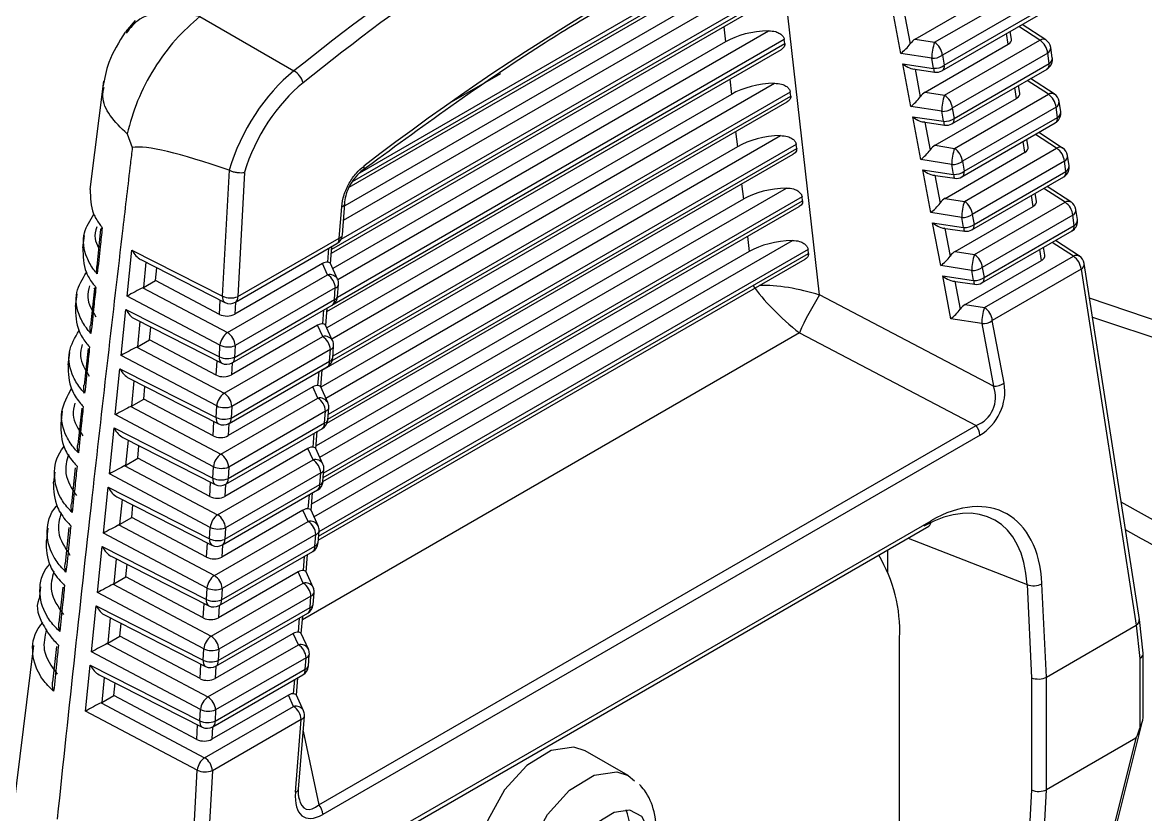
# Model space of a CAD drawing. Extents: x 17.3 to 113.1, y 4.8 to 84.5.
# Drawn here: x 26.431 to 27.448, y 69.522 to 70.24 of the extents above; entities that cross this region are included whole.
import ezdxf

# ---------------------------------------------------------------- set-up
doc = ezdxf.new("R2010")
doc.units = 0
doc.header["$MEASUREMENT"] = 0
doc.layers.add('OBJECT', color=7, linetype='CONTINUOUS')

msp = doc.modelspace()

# ---------------------------------------------------------------- linework, layer by layer
at = {"layer": 'OBJECT'}
for p, q in [((27.1532, 69.9927), (27.1144, 70.3348)), ((26.7269, 70.0905), (27.1078, 70.3104)), ((26.7299, 70.0956), (27.1108, 70.3155)), ((27.1104, 70.3192), (26.7363, 70.1032)), ((26.7219, 70.0605), (27.1016, 70.2797)), ((27.1158, 70.2716), (26.7195, 70.0429)), ((27.0625, 70.2696), (26.723, 70.0735)), ((27.2574, 70.2218), (27.3452, 70.2725)), ((26.7109, 70.0306), (27.1132, 70.2629)), ((26.7112, 70.0342), (27.1162, 70.268)), ((27.2399, 70.2246), (27.3164, 70.2688)), ((27.3522, 70.2608), (27.2644, 70.2101)), ((27.2267, 70.2117), (27.2195, 70.2503)), ((27.2661, 70.2009), (27.3536, 70.2514)), ((26.5331, 70.2416), (26.5243, 70.2312)), ((26.5917, 70.2451), (26.6769, 70.1959)), ((27.2305, 70.2453), (27.2352, 70.2203)), ((27.264, 70.1959), (27.3516, 70.2464)), ((26.7166, 70.0068), (27.1069, 70.2321)), ((27.0664, 70.2358), (27.0679, 70.222)), ((27.324, 70.2199), (27.3225, 70.2296)), ((27.3269, 70.2245), (27.3258, 70.2315)), ((27.3528, 70.2236), (27.3336, 70.236)), ((27.3582, 70.2238), (27.3367, 70.2378)), ((27.0679, 70.222), (26.7121, 70.0166)), ((26.7133, 69.9848), (27.1216, 70.2205)), ((27.1212, 70.2241), (26.7164, 69.9904)), ((27.1216, 70.2205), (27.1212, 70.2241)), ((27.2399, 70.2246), (27.2574, 70.2218)), ((27.2489, 70.1765), (27.324, 70.2199)), ((27.2664, 70.1737), (27.3528, 70.2236)), ((26.7067, 69.9776), (27.1185, 70.2153)), ((27.2548, 70.2073), (27.2267, 70.2117)), ((27.2644, 70.2101), (27.2661, 70.2009)), ((27.3598, 70.2118), (27.2734, 70.162)), ((27.3612, 70.2025), (27.3598, 70.2118)), ((27.364, 70.2077), (27.3626, 70.217)), ((27.2285, 70.2022), (27.2565, 70.1981)), ((27.2358, 70.1636), (27.2285, 70.2022)), ((27.2565, 70.1981), (27.2548, 70.2073)), ((27.2751, 70.1528), (27.3612, 70.2025)), ((26.8176, 70.1664), (26.8645, 70.1934)), ((27.0717, 70.1883), (27.0733, 70.1745)), ((27.2376, 70.1976), (27.2576, 70.1946)), ((27.2396, 70.1973), (27.2443, 70.1722)), ((27.2731, 70.1478), (27.3592, 70.1975)), ((27.3657, 70.1749), (27.3442, 70.1889)), ((26.5045, 70.1864), (26.4921, 70.0884)), ((26.7112, 69.953), (27.1123, 70.1846)), ((27.3316, 70.1709), (27.3301, 70.1807)), ((27.3345, 70.1756), (27.3334, 70.1826)), ((27.3604, 70.1746), (27.3412, 70.1871)), ((26.7025, 69.9245), (27.1239, 70.1678)), ((27.0733, 70.1745), (26.7067, 69.9629)), ((26.7116, 69.9332), (27.127, 70.173)), ((27.1266, 70.1766), (26.7122, 69.9374)), ((27.127, 70.173), (27.1266, 70.1766)), ((27.2489, 70.1765), (27.2664, 70.1737)), ((27.258, 70.1284), (27.3316, 70.1709)), ((27.2755, 70.1256), (27.3604, 70.1746)), ((27.3716, 70.1588), (27.3702, 70.168)), ((27.2638, 70.1592), (27.2358, 70.1636)), ((27.2655, 70.1501), (27.2638, 70.1592)), ((27.2734, 70.162), (27.2751, 70.1528)), ((27.3674, 70.1629), (27.2825, 70.1139)), ((27.3688, 70.1536), (27.3674, 70.1629)), ((27.2376, 70.1542), (27.2655, 70.1501)), ((27.2448, 70.1155), (27.2376, 70.1542)), ((27.2467, 70.1495), (27.2666, 70.1466)), ((27.2486, 70.1492), (27.2533, 70.1241)), ((27.2821, 70.0998), (27.3667, 70.1486)), ((27.2842, 70.1048), (27.3688, 70.1536)), ((26.5257, 70.1387), (26.5305, 70.1265)), ((26.7058, 69.8993), (27.1177, 70.1371)), ((27.0771, 70.1408), (27.0787, 70.127)), ((27.3679, 70.1257), (27.3487, 70.1382)), ((27.3733, 70.1259), (27.3518, 70.14)), ((27.0787, 70.127), (26.7013, 69.9092)), ((27.132, 70.1291), (26.708, 69.8843)), ((27.1324, 70.1255), (27.132, 70.1291)), ((27.258, 70.1284), (27.2755, 70.1256)), ((27.3392, 70.122), (27.3377, 70.1318)), ((27.3421, 70.1266), (27.341, 70.1337)), ((26.7068, 69.8764), (27.1293, 70.1203)), ((26.7077, 69.8803), (27.1324, 70.1255)), ((27.267, 70.0803), (27.3392, 70.122)), ((27.2845, 70.0775), (27.3679, 70.1257)), ((27.3792, 70.1099), (27.3778, 70.1191)), ((27.2729, 70.1111), (27.2448, 70.1155)), ((27.2746, 70.102), (27.2729, 70.1111)), ((27.2825, 70.1139), (27.2842, 70.1048)), ((27.3749, 70.1139), (27.2915, 70.0658)), ((27.3764, 70.1047), (27.3749, 70.1139)), ((26.6123, 69.9916), (26.6184, 70.1057)), ((26.6184, 70.1057), (26.6182, 70.1058)), ((26.6321, 70.1038), (26.626, 69.9912)), ((27.2466, 70.1061), (27.2746, 70.102)), ((27.2539, 70.0674), (27.2466, 70.1061)), ((27.2557, 70.1014), (27.2757, 70.0985)), ((27.2577, 70.1012), (27.2624, 70.076)), ((27.2912, 70.0517), (27.3743, 70.0997)), ((27.2932, 70.0567), (27.3764, 70.1047)), ((26.7004, 69.8456), (27.1231, 70.0896)), ((27.0825, 70.0933), (27.0841, 70.0795)), ((27.3755, 70.0767), (27.3563, 70.0893)), ((27.3809, 70.077), (27.3593, 70.091)), ((27.0841, 70.0795), (26.6971, 69.8561)), ((26.7035, 69.8272), (27.1378, 70.0779)), ((27.1374, 70.0816), (26.7038, 69.8313)), ((27.1378, 70.0779), (27.1374, 70.0816)), ((27.267, 70.0803), (27.2845, 70.0775)), ((27.2936, 70.0294), (27.3755, 70.0767)), ((27.3468, 70.073), (27.3452, 70.0829)), ((27.3497, 70.0777), (27.3486, 70.0848)), ((26.7032, 69.8237), (27.1347, 70.0728)), ((26.718, 70.0443), (26.7202, 70.0727)), ((26.7209, 70.0471), (26.7231, 70.0756)), ((27.2819, 70.063), (27.2539, 70.0674)), ((27.2761, 70.0322), (27.3468, 70.073)), ((27.2915, 70.0658), (27.2932, 70.0567)), ((27.3868, 70.061), (27.3853, 70.0701)), ((27.2556, 70.0581), (27.2836, 70.0539)), ((27.2629, 70.0193), (27.2556, 70.0581)), ((27.2836, 70.0539), (27.2819, 70.063)), ((27.3825, 70.065), (27.3006, 70.0177)), ((27.3023, 70.0087), (27.3839, 70.0558)), ((27.3839, 70.0558), (27.3825, 70.065)), ((26.4868, 70.0467), (26.4854, 70.0354)), ((26.5018, 70.0524), (26.4982, 70.0186)), ((27.0879, 70.0458), (27.0895, 70.032)), ((27.2648, 70.0534), (27.2847, 70.0505)), ((27.2667, 70.0531), (27.2714, 70.0279)), ((27.3002, 70.0036), (27.3819, 70.0508)), ((26.624, 69.9862), (26.7159, 70.0393)), ((26.626, 69.9912), (26.718, 70.0443)), ((26.695, 69.7918), (27.1285, 70.0421)), ((26.7101, 70.021), (26.7114, 70.0366)), ((27.3572, 70.0287), (27.3561, 70.0359)), ((27.3831, 70.0278), (27.3638, 70.0404)), ((27.3885, 70.028), (27.3669, 70.0421)), ((26.5259, 69.9917), (26.5301, 70.0334)), ((26.5301, 70.0334), (26.6123, 69.9916)), ((27.0895, 70.032), (26.6929, 69.803)), ((26.699, 69.7706), (27.1401, 70.0253)), ((26.6993, 69.7742), (27.1431, 70.0304)), ((27.1427, 70.034), (26.6996, 69.7782)), ((26.7076, 70.0224), (26.7086, 70.035)), ((27.1431, 70.0304), (27.1427, 70.034)), ((27.2761, 70.0322), (27.2936, 70.0294)), ((27.3026, 69.9813), (27.3831, 70.0278)), ((27.3543, 70.0241), (27.3528, 70.034)), ((26.5381, 70.0248), (26.6144, 69.9859)), ((26.5428, 70.0224), (26.5405, 69.9995)), ((26.5515, 70.0059), (26.5527, 70.0173)), ((26.7028, 70.0212), (26.6233, 69.9753)), ((26.7074, 70.011), (26.7028, 70.0212)), ((26.7165, 70.007), (26.71, 70.0212)), ((27.291, 70.0149), (27.2629, 70.0193)), ((27.2851, 69.9841), (27.3543, 70.0241)), ((27.2927, 70.0059), (27.291, 70.0149)), ((27.3006, 70.0177), (27.3023, 70.0087)), ((27.3901, 70.016), (27.3096, 69.9696)), ((27.3901, 70.016), (27.44, 69.6934)), ((27.4429, 69.6987), (27.3929, 70.0212)), ((26.5405, 69.9995), (26.5515, 70.0059)), ((26.6095, 69.9751), (26.5515, 70.0059)), ((26.6166, 69.9586), (26.7074, 70.011)), ((27.2647, 70.01), (27.2927, 70.0059)), ((27.272, 69.9712), (27.2647, 70.01)), ((27.2738, 70.0053), (27.2937, 70.0024)), ((27.2757, 70.0051), (27.2805, 69.9798)), ((26.4962, 69.9983), (26.4925, 69.9649)), ((26.54, 69.9992), (26.6166, 69.9586)), ((26.7144, 69.9992), (26.6236, 69.9468)), ((26.7136, 69.9885), (26.7144, 69.9992)), ((26.7165, 69.9913), (26.7173, 70.0021)), ((26.4802, 69.9936), (26.4787, 69.9824)), ((26.6099, 69.9472), (26.5259, 69.9917)), ((26.6095, 69.9751), (26.6102, 69.9881)), ((26.6231, 69.9362), (26.7136, 69.9885)), ((26.6239, 69.9861), (26.6233, 69.9753)), ((27.3107, 69.91), (27.1532, 69.9927)), ((27.4673, 69.9664), (27.3978, 69.9898)), ((26.5205, 69.938), (26.5247, 69.9797)), ((26.5247, 69.9797), (26.6094, 69.9366)), ((26.621, 69.9312), (26.7115, 69.9834)), ((26.7031, 69.9665), (26.7041, 69.9792)), ((26.7057, 69.9651), (26.707, 69.9808)), ((27.2851, 69.9841), (27.3026, 69.9813)), ((26.5327, 69.971), (26.6115, 69.931)), ((26.5374, 69.9686), (26.5351, 69.9458)), ((26.6984, 69.9653), (26.6203, 69.9203)), ((26.703, 69.9551), (26.6984, 69.9653)), ((26.712, 69.9511), (26.7056, 69.9653)), ((27.3, 69.9668), (27.272, 69.9712)), ((27.3, 69.9668), (27.3107, 69.91)), ((27.3203, 69.9128), (27.3096, 69.9696)), ((27.4004, 69.9726), (27.493, 69.9417)), ((26.5461, 69.9522), (26.5473, 69.9636)), ((26.6137, 69.9036), (26.703, 69.9551)), ((27.1349, 69.9584), (26.6846, 69.6984)), ((27.1349, 69.9584), (27.2949, 69.8744)), ((26.4904, 69.9442), (26.4868, 69.911)), ((26.5346, 69.9455), (26.6137, 69.9036)), ((26.5351, 69.9458), (26.5461, 69.9522)), ((26.6066, 69.9201), (26.5461, 69.9522)), ((26.6094, 69.9366), (26.6099, 69.9472)), ((26.6236, 69.9468), (26.6231, 69.9362)), ((26.7121, 69.9355), (26.7129, 69.9462)), ((26.4735, 69.9405), (26.4722, 69.9294)), ((26.607, 69.8922), (26.5205, 69.938)), ((26.71, 69.9433), (26.6207, 69.8918)), ((26.7092, 69.9326), (26.71, 69.9433)), ((26.5151, 69.8843), (26.5193, 69.9259)), ((26.5193, 69.9259), (26.6064, 69.8816)), ((26.6066, 69.9201), (26.6073, 69.9331)), ((26.6181, 69.8762), (26.7071, 69.9276)), ((26.6201, 69.8812), (26.7092, 69.9326)), ((26.6209, 69.9311), (26.6203, 69.9203)), ((26.6987, 69.9106), (26.6997, 69.9234)), ((26.7013, 69.9093), (26.7025, 69.925)), ((26.5273, 69.9173), (26.6085, 69.876)), ((26.532, 69.9149), (26.5297, 69.8921)), ((26.5408, 69.8984), (26.5419, 69.9099)), ((26.694, 69.9095), (26.6174, 69.8653)), ((26.6986, 69.8992), (26.694, 69.9095)), ((26.7076, 69.8952), (26.7012, 69.9094)), ((26.5297, 69.8921), (26.5408, 69.8984)), ((26.6037, 69.8651), (26.5408, 69.8984)), ((26.6108, 69.8485), (26.6986, 69.8992)), ((26.467, 69.8874), (26.4656, 69.8763)), ((26.4846, 69.8901), (26.481, 69.8572)), ((26.6041, 69.8371), (26.5151, 69.8843)), ((26.5292, 69.8918), (26.6108, 69.8485)), ((26.6064, 69.8816), (26.607, 69.8922)), ((26.7056, 69.8875), (26.6178, 69.8368)), ((26.6207, 69.8918), (26.6201, 69.8812)), ((26.7047, 69.8768), (26.7056, 69.8875)), ((26.7076, 69.8797), (26.7085, 69.8903)), ((26.6037, 69.8651), (26.6043, 69.8781)), ((26.6172, 69.8263), (26.7047, 69.8768)), ((26.618, 69.8762), (26.6174, 69.8653)), ((26.6996, 69.5307), (27.2949, 69.8744)), ((26.5098, 69.8305), (26.5139, 69.8722)), ((26.5139, 69.8722), (26.6035, 69.8267)), ((26.5219, 69.8636), (26.6056, 69.821)), ((26.6151, 69.8213), (26.7027, 69.8718)), ((26.6943, 69.8548), (26.6953, 69.8676)), ((26.6969, 69.8534), (26.6981, 69.8692)), ((27.2985, 69.8657), (26.7031, 69.522)), ((26.5266, 69.8612), (26.5243, 69.8383)), ((26.5354, 69.8447), (26.5365, 69.8561)), ((26.6895, 69.8536), (26.6144, 69.8102)), ((26.6942, 69.8434), (26.6895, 69.8536)), ((26.7032, 69.8394), (26.6968, 69.8536)), ((26.5243, 69.8383), (26.5354, 69.8447)), ((26.6007, 69.8101), (26.5354, 69.8447)), ((26.6078, 69.7935), (26.6942, 69.8434)), ((26.4602, 69.8322), (26.4591, 69.8232)), ((26.4788, 69.8361), (26.4753, 69.8033)), ((26.5238, 69.838), (26.6078, 69.7935)), ((26.6035, 69.8267), (26.6041, 69.8371)), ((26.7012, 69.8316), (26.6148, 69.7817)), ((26.6178, 69.8368), (26.6172, 69.8263)), ((26.7003, 69.821), (26.7012, 69.8316)), ((26.7032, 69.8239), (26.7041, 69.8345)), ((26.6011, 69.7821), (26.5098, 69.8305)), ((26.6007, 69.8101), (26.6014, 69.8231)), ((26.5044, 69.7768), (26.5086, 69.8185)), ((26.5086, 69.8185), (26.6005, 69.7717)), ((26.6122, 69.7663), (26.6983, 69.816)), ((26.6142, 69.7713), (26.7003, 69.821)), ((26.615, 69.8212), (26.6144, 69.8102)), ((26.6899, 69.7989), (26.6909, 69.8117)), ((26.6925, 69.7975), (26.6937, 69.8134)), ((26.5166, 69.8098), (26.6026, 69.766)), ((26.5212, 69.8074), (26.5189, 69.7846)), ((26.53, 69.791), (26.5311, 69.8024)), ((27.9829, 69.4925), (27.4264, 69.805)), ((26.5189, 69.7846), (26.53, 69.791)), ((26.5978, 69.755), (26.53, 69.791)), ((26.6851, 69.7977), (26.6115, 69.7552)), ((26.6897, 69.7875), (26.6851, 69.7977)), ((26.6988, 69.7835), (26.6924, 69.7977)), ((26.4539, 69.7813), (26.4526, 69.7701)), ((26.4731, 69.782), (26.4696, 69.7495)), ((26.5184, 69.7843), (26.6049, 69.7385)), ((26.6005, 69.7717), (26.6011, 69.7821)), ((26.6049, 69.7385), (26.6897, 69.7875)), ((26.6148, 69.7817), (26.6142, 69.7713)), ((26.75, 69.4933), (27.252, 69.7831)), ((26.752, 69.4983), (27.2541, 69.7881)), ((26.5982, 69.7271), (26.5044, 69.7768)), ((26.6967, 69.7757), (26.6119, 69.7267)), ((26.6959, 69.7652), (26.6967, 69.7757)), ((26.6988, 69.768), (26.6997, 69.7786)), ((27.2335, 69.7724), (27.3411, 69.7303)), ((26.499, 69.7231), (26.5032, 69.7647)), ((26.5032, 69.7647), (26.5976, 69.7167)), ((26.5978, 69.755), (26.5985, 69.7682)), ((26.6113, 69.7163), (26.6959, 69.7652)), ((26.6121, 69.7662), (26.6115, 69.7552)), ((27.2151, 69.7411), (27.2151, 69.7617)), ((26.5112, 69.7561), (26.5997, 69.7111)), ((26.5159, 69.7537), (26.5136, 69.7309)), ((26.6092, 69.7113), (26.6939, 69.7602)), ((26.6855, 69.743), (26.6865, 69.7559)), ((26.6881, 69.7416), (26.6893, 69.7575)), ((26.5246, 69.7372), (26.5258, 69.7487)), ((26.6807, 69.7418), (26.6085, 69.7002)), ((26.6853, 69.7316), (26.6807, 69.7418)), ((26.6944, 69.7276), (26.688, 69.7418)), ((26.513, 69.7306), (26.6019, 69.6835)), ((26.5136, 69.7309), (26.5246, 69.7372)), ((26.5948, 69.7), (26.5246, 69.7372)), ((26.6019, 69.6835), (26.6853, 69.7316)), ((27.3411, 69.7303), (27.3452, 69.6459)), ((27.3587, 69.6465), (27.3546, 69.731)), ((26.4474, 69.7282), (26.446, 69.7171)), ((26.4674, 69.728), (26.4639, 69.6957)), ((26.5952, 69.6721), (26.499, 69.7231)), ((26.5976, 69.7167), (26.5982, 69.7271)), ((26.6923, 69.7199), (26.6089, 69.6717)), ((26.6119, 69.7267), (26.6113, 69.7163)), ((26.6915, 69.7094), (26.6923, 69.7199)), ((26.6944, 69.7122), (26.6952, 69.7227)), ((26.4936, 69.6693), (26.4978, 69.711)), ((26.4978, 69.711), (26.5947, 69.6617)), ((26.5948, 69.7), (26.5955, 69.7132)), ((26.6091, 69.7113), (26.6085, 69.7002)), ((26.5058, 69.7024), (26.5968, 69.6561)), ((26.5105, 69.7), (26.5082, 69.6771)), ((26.6063, 69.6563), (26.6894, 69.7043)), ((26.6084, 69.6614), (26.6915, 69.7094)), ((26.6811, 69.6871), (26.6821, 69.7001)), ((26.6836, 69.6858), (26.6849, 69.7017)), ((26.5192, 69.6835), (26.5204, 69.6949)), ((27.3587, 69.6465), (27.44, 69.6934)), ((27.44, 69.6934), (27.4434, 69.6634)), ((27.4463, 69.6682), (27.4429, 69.6985)), ((26.5082, 69.6771), (26.5192, 69.6835)), ((26.5919, 69.645), (26.5192, 69.6835)), ((26.6763, 69.686), (26.6056, 69.6452)), ((26.6809, 69.6758), (26.6763, 69.686)), ((26.69, 69.6717), (26.6835, 69.686)), ((27.2257, 69.4546), (27.2257, 69.682)), ((26.4409, 69.6751), (26.3977, 69.3245)), ((26.4617, 69.674), (26.4583, 69.6419)), ((26.5923, 69.6171), (26.4936, 69.6693)), ((26.5077, 69.6768), (26.599, 69.6284)), ((26.5947, 69.6617), (26.5952, 69.6721)), ((26.599, 69.6284), (26.6809, 69.6758)), ((26.6089, 69.6717), (26.6084, 69.6614)), ((26.6879, 69.664), (26.606, 69.6167)), ((26.6871, 69.6535), (26.6879, 69.664)), ((26.69, 69.6564), (26.6908, 69.6668)), ((27.4434, 69.6634), (27.4434, 69.6001)), ((27.4463, 69.6105), (27.4463, 69.6678)), ((26.4882, 69.6156), (26.4924, 69.6573)), ((26.4924, 69.6573), (26.5917, 69.6068)), ((26.5004, 69.6486), (26.5938, 69.6011)), ((26.5919, 69.645), (26.5926, 69.6582)), ((26.6033, 69.6014), (26.685, 69.6485)), ((26.6054, 69.6064), (26.6871, 69.6535)), ((26.6062, 69.6563), (26.6056, 69.6452)), ((26.5051, 69.6462), (26.5028, 69.6234)), ((26.5138, 69.6298), (26.515, 69.6412)), ((26.6766, 69.6313), (26.6777, 69.6443)), ((26.6792, 69.6299), (26.6805, 69.6459)), ((27.3452, 69.6459), (27.3452, 69.5443)), ((27.3587, 69.6465), (27.3587, 69.6465)), ((27.3587, 69.5444), (27.3587, 69.6465)), ((26.5028, 69.6234), (26.5138, 69.6298)), ((26.5889, 69.59), (26.5138, 69.6298)), ((26.6719, 69.6301), (26.6026, 69.5901)), ((26.6765, 69.6199), (26.6719, 69.6301)), ((26.6855, 69.6159), (26.6791, 69.6301)), ((26.5023, 69.6231), (26.596, 69.5734)), ((26.596, 69.5734), (26.6765, 69.6199)), ((26.5893, 69.562), (26.4882, 69.6156)), ((26.5917, 69.6068), (26.5923, 69.6171)), ((26.6835, 69.6081), (26.603, 69.5616)), ((26.606, 69.6167), (26.6054, 69.6064)), ((26.6783, 69.5422), (26.6835, 69.6081)), ((26.6812, 69.545), (26.6864, 69.611)), ((26.5889, 69.59), (26.5896, 69.6032)), ((26.6032, 69.6013), (26.6026, 69.5901)), ((27.3769, 69.3315), (27.4459, 69.6076)), ((26.6853, 69.5973), (26.6996, 69.5307)), ((27.4397, 69.5912), (27.3587, 69.5444)), ((27.4397, 69.5912), (27.3746, 69.331)), ((26.9797, 69.5571), (26.9408, 69.5796)), ((26.5699, 69.1996), (26.5893, 69.562)), ((26.603, 69.5616), (26.5836, 69.199)), ((26.9797, 69.5571), (26.9856, 69.5525)), ((27.3452, 69.5443), (27.3389, 69.4246)), ((27.3516, 69.4088), (27.3587, 69.5444)), ((27.3587, 69.5444), (27.3587, 69.5444))]:
    msp.add_line(p, q, dxfattribs=at)
at = {"layer": 'OBJECT', "flags": 128}
for points in [[(27.2565, 70.1981), (27.2566, 70.1969), (27.2568, 70.1958), (27.257, 70.1951), (27.2574, 70.1947), (27.2576, 70.1946)], [(27.2655, 70.1501), (27.2656, 70.1488), (27.2658, 70.1478), (27.2661, 70.1471), (27.2664, 70.1467), (27.2666, 70.1466)], [(26.7401, 70.1093), (26.7403, 70.1083), (26.7403, 70.1074), (26.7401, 70.1066), (26.7399, 70.1059), (26.7395, 70.1053), (26.7389, 70.1049), (26.7383, 70.1046), (26.7376, 70.1045)], [(27.2746, 70.102), (27.2747, 70.1007), (27.2749, 70.0997), (27.2751, 70.099), (27.2754, 70.0986), (27.2757, 70.0985)], [(27.2836, 70.0539), (27.2837, 70.0527), (27.2839, 70.0517), (27.2842, 70.051), (27.2845, 70.0506), (27.2847, 70.0505)], [(27.2927, 70.0059), (27.2928, 70.0046), (27.2929, 70.0036), (27.2932, 70.0029), (27.2935, 70.0025), (27.2937, 70.0024)], [(26.9408, 69.5796), (26.9306, 69.583), (26.9099, 69.58), (26.8879, 69.5664), (26.8678, 69.5443), (26.8527, 69.5169), (26.845, 69.4886), (26.8457, 69.4636), (26.8549, 69.4457), (26.8608, 69.441)], [(26.8995, 69.4187), (26.8938, 69.4232), (26.8846, 69.4411), (26.8839, 69.4661), (26.8916, 69.4945), (26.9067, 69.5218), (26.9267, 69.544), (26.9488, 69.5576), (26.9695, 69.5606), (26.9797, 69.5571)], [(26.929, 69.4313), (26.9401, 69.4258), (26.9543, 69.4278), (26.9695, 69.4372), (26.9833, 69.4524), (26.9937, 69.4712), (26.999, 69.4907), (26.9985, 69.5079), (26.9922, 69.5202), (26.9811, 69.5258), (26.9669, 69.5237), (26.9517, 69.5144), (26.9379, 69.4991), (26.9275, 69.4803), (26.9222, 69.4609), (26.9228, 69.4436), (26.929, 69.4313)]]:
    msp.add_lwpolyline(points, dxfattribs=at)
at = {"layer": 'OBJECT'}
for centre, radius, start, end in [((27.2942, 70.2077), 0.0394, 159.0389, 180.6532), ((27.2489, 70.2088), 0.0155, 4.5063, 56.9499), ((27.3557, 70.2191), 0.00535, 62.3833, 122.9558), ((27.3443, 70.2106), 0.0155, 4.507, 56.9498), ((27.3527, 70.2155), 0.01, 8.8019, 56.9399), ((27.2557, 70.2221), 0.0149, 266.4453, 305.6869), ((27.3569, 70.2167), 0.00568, 300.1454, 2.6722), ((27.2574, 70.213), 0.0149, 266.4452, 305.6862), ((27.2612, 70.2), 0.00502, 304.94, 10.3611), ((27.3542, 70.2062), 0.01, 299.9973, 0), ((27.3561, 70.2017), 0.00517, 305.9995, 9.3016), ((27.3584, 70.2074), 0.00568, 300.1459, 2.6719), ((27.3542, 70.2062), 0.01, 0, 8.8019), ((26.6673, 70.1799), 0.0186, 15.6267, 59.0145), ((27.259, 70.2045), 0.01, 261.6488, 299.9973), ((27.3032, 70.1596), 0.0394, 159.0412, 180.6509), ((27.258, 70.1607), 0.0155, 4.507, 56.9498), ((27.3633, 70.1701), 0.00535, 62.3828, 122.9575), ((27.3519, 70.1616), 0.0155, 4.5063, 56.95), ((27.3603, 70.1665), 0.01, 8.8019, 56.9399), ((27.3645, 70.1678), 0.00568, 300.1408, 2.6768), ((27.2647, 70.174), 0.0149, 266.4441, 305.6874), ((27.3617, 70.1573), 0.01, 299.9973, 0), ((27.3659, 70.1585), 0.00568, 300.1456, 2.6721), ((27.3617, 70.1573), 0.01, 0, 8.8019), ((27.2665, 70.1649), 0.0149, 266.4453, 305.686), ((27.2681, 70.1565), 0.01, 261.6488, 299.9973), ((27.2702, 70.1519), 0.00502, 304.9402, 10.3609), ((27.3637, 70.1528), 0.00517, 305.9995, 9.3016), ((27.3123, 70.1115), 0.0394, 159.0397, 180.6524), ((27.267, 70.1126), 0.0155, 4.5063, 56.95), ((27.3708, 70.1212), 0.00535, 62.3837, 122.9554), ((27.3595, 70.1127), 0.0155, 4.5062, 56.9505), ((27.3679, 70.1176), 0.01, 8.8019, 56.9399), ((27.3721, 70.1188), 0.00568, 300.1431, 2.6746), ((27.2738, 70.1259), 0.0149, 266.4453, 305.687), ((27.3693, 70.1084), 0.01, 299.9973, 0), ((27.3735, 70.1096), 0.00568, 300.1455, 2.6721), ((27.3693, 70.1084), 0.01, 0, 8.8019), ((27.2755, 70.1169), 0.0149, 266.4454, 305.6859), ((27.2771, 70.1084), 0.01, 261.6488, 299.9973), ((27.2792, 70.1039), 0.00502, 304.9401, 10.361), ((27.3713, 70.1039), 0.00517, 305.9998, 9.3013), ((26.7208, 70.0758), 0.00232, 356.2747, 32.3195), ((27.3213, 70.0634), 0.0394, 159.0406, 180.6524), ((27.2761, 70.0645), 0.0155, 4.5062, 56.9505), ((27.3784, 70.0722), 0.00535, 62.3842, 122.9565), ((27.3671, 70.0637), 0.0155, 4.5074, 56.9494), ((27.3755, 70.0686), 0.01, 8.8019, 56.9399), ((26.7193, 70.0765), 0.00391, 283.0555, 345.9527), ((27.2828, 70.0778), 0.0149, 266.4455, 305.6869), ((27.3797, 70.0699), 0.00568, 300.1455, 2.6721), ((27.2845, 70.0688), 0.0149, 266.4453, 305.686), ((27.2883, 70.0558), 0.00502, 304.9404, 10.3607), ((27.3769, 70.0595), 0.01, 299.9973, 0), ((27.3788, 70.055), 0.00517, 305.9996, 9.3015), ((27.3811, 70.0607), 0.00568, 300.1455, 2.6721), ((27.3769, 70.0595), 0.01, 0, 8.8019), ((26.7109, 70.0479), 0.01, 299.9973, 355.4803), ((26.7171, 70.0481), 0.00391, 283.0553, 345.9535), ((27.2862, 70.0604), 0.01, 261.6488, 299.9973), ((26.713, 70.0434), 0.00502, 304.9402, 10.3609), ((27.3304, 70.0153), 0.0394, 159.0405, 180.6516), ((27.2851, 70.0164), 0.0155, 4.5074, 56.9494), ((27.386, 70.0233), 0.00535, 62.3844, 122.955), ((27.3746, 70.0148), 0.0155, 4.5063, 56.9505), ((27.383, 70.0197), 0.01, 8.8019, 56.9399), ((27.2919, 70.0297), 0.0149, 266.4454, 305.686), ((27.3872, 70.0209), 0.00568, 300.1431, 2.6745), ((26.7093, 70.003), 0.00822, 29.0486, 103.1301), ((26.699, 69.998), 0.0155, 4.5064, 56.9503), ((26.7074, 70.0029), 0.01, 0, 24.3071), ((27.2936, 70.0207), 0.0149, 266.4454, 305.686), ((27.2973, 70.0078), 0.00502, 304.9401, 10.3609), ((26.7135, 70.003), 0.00391, 283.0562, 345.9525), ((26.7074, 70.0029), 0.01, 355.4803, 0), ((27.2952, 70.0123), 0.01, 261.6488, 299.9973), ((26.6174, 69.9903), 0.00527, 165.5737, 235.306), ((26.6196, 70.0085), 0.0185, 246.6295, 290.1937), ((26.619, 69.9948), 0.01, 243.0373, 299.9973), ((26.6211, 69.9903), 0.00502, 304.9402, 10.3609), ((26.7065, 69.9921), 0.01, 299.9973, 355.4803), ((26.7085, 69.9876), 0.00517, 305.9993, 9.3018), ((26.7127, 69.9923), 0.00391, 283.0549, 345.9533), ((27.3706, 69.8552), 0.2573, 147.6901, 156.3549), ((27.3394, 69.9672), 0.0394, 159.0405, 180.6527), ((27.2942, 69.9683), 0.0155, 4.5063, 56.9505), ((27.3009, 69.9816), 0.0149, 266.4454, 305.6869), ((26.6263, 69.9453), 0.0165, 125.855, 173.2356), ((26.6082, 69.9456), 0.0155, 4.5064, 56.9503), ((26.7049, 69.9471), 0.00822, 29.0491, 103.13), ((26.6945, 69.9421), 0.0155, 4.5073, 56.9494), ((26.6173, 69.9641), 0.0185, 246.6282, 290.1952), ((26.7091, 69.9472), 0.00391, 283.0553, 345.953), ((26.7029, 69.947), 0.01, 0, 24.3071), ((26.7029, 69.947), 0.01, 355.4803, 0), ((26.6147, 69.9354), 0.00546, 166.9451, 233.9344), ((26.6167, 69.9536), 0.0185, 246.6287, 290.1944), ((26.6181, 69.9353), 0.00502, 304.9397, 10.3614), ((26.7021, 69.9363), 0.01, 299.9973, 355.4803), ((26.7083, 69.9364), 0.00391, 283.0565, 345.952), ((26.616, 69.9399), 0.01, 243.0373, 299.9973), ((26.7041, 69.9318), 0.00517, 306.0006, 9.3005), ((26.6233, 69.8902), 0.0165, 125.8546, 173.235), ((26.6052, 69.8906), 0.0155, 4.5073, 56.9494), ((27.3116, 69.9249), 0.0149, 266.4446, 305.6868), ((26.7004, 69.8912), 0.00822, 29.0479, 103.1311), ((26.6901, 69.8863), 0.0155, 4.5063, 56.9499), ((26.6985, 69.8911), 0.01, 0, 24.3071), ((26.6143, 69.9091), 0.0185, 246.6286, 290.1946), ((26.7047, 69.8913), 0.00391, 283.053, 345.9554), ((26.6985, 69.8911), 0.01, 355.4803, 0), ((26.6118, 69.8804), 0.00546, 166.9454, 233.9341), ((26.6138, 69.8986), 0.0185, 246.6283, 290.1948), ((26.6131, 69.8849), 0.01, 243.0373, 299.9973), ((26.6152, 69.8803), 0.00502, 304.9413, 10.3598), ((26.6977, 69.8805), 0.01, 299.9973, 355.4803), ((26.6996, 69.876), 0.00517, 305.9994, 9.3017), ((26.7039, 69.8806), 0.00391, 283.0552, 345.953), ((27.2829, 69.8644), 0.0156, 4.6796, 39.5499), ((26.6204, 69.8352), 0.0165, 125.854, 173.2355), ((26.6023, 69.8356), 0.0155, 4.5063, 56.9499), ((26.696, 69.8354), 0.00822, 29.0489, 103.13), ((26.6857, 69.8304), 0.0155, 4.507, 56.9498), ((26.6114, 69.8541), 0.0185, 246.6286, 290.1952), ((26.7003, 69.8354), 0.00391, 283.055, 345.9533), ((26.6941, 69.8352), 0.01, 0, 24.3071), ((26.6941, 69.8352), 0.01, 355.4803, 0), ((26.6088, 69.8254), 0.00546, 166.9455, 233.934), ((26.6108, 69.8436), 0.0185, 246.6283, 290.1949), ((26.6123, 69.8254), 0.00502, 304.94, 10.3611), ((26.6933, 69.8246), 0.01, 299.9973, 355.4803), ((26.6994, 69.8248), 0.00391, 283.0557, 345.9527), ((26.6101, 69.8299), 0.01, 243.0373, 299.9973), ((26.6952, 69.8202), 0.00517, 305.9995, 9.3016), ((26.6174, 69.7802), 0.0164, 125.854, 173.2365), ((26.5994, 69.7805), 0.0155, 4.507, 56.9498), ((26.6084, 69.7991), 0.0185, 246.6291, 290.1947), ((26.6916, 69.7795), 0.00822, 29.0486, 103.1303), ((26.6813, 69.7745), 0.0155, 4.5063, 56.95), ((26.6897, 69.7794), 0.01, 0, 24.3071), ((27.2491, 69.7872), 0.00506, 305.291, 10.0126), ((26.6059, 69.7704), 0.00546, 166.9454, 233.9341), ((26.6079, 69.7886), 0.0185, 246.6284, 290.1948), ((26.6093, 69.7704), 0.00502, 304.9402, 10.3609), ((26.6959, 69.7795), 0.00391, 283.0495, 345.9588), ((26.6897, 69.7794), 0.01, 355.4803, 0), ((26.6072, 69.7749), 0.01, 243.0373, 299.9973), ((26.6889, 69.7688), 0.01, 299.9973, 355.4803), ((26.6908, 69.7643), 0.00517, 305.9995, 9.3016), ((26.695, 69.769), 0.00391, 283.0562, 345.9521), ((27.0914, 69.6879), 0.1344, 357.465, 30.9097), ((26.6145, 69.7252), 0.0165, 125.8547, 173.2347), ((26.5964, 69.7255), 0.0155, 4.5063, 56.95), ((26.6872, 69.7236), 0.00822, 29.0491, 103.1298), ((26.6769, 69.7186), 0.0155, 4.5062, 56.9505), ((27.347, 69.7454), 0.0163, 248.783, 297.8062), ((26.6055, 69.7441), 0.0185, 246.6285, 290.1953), ((26.6914, 69.7237), 0.00391, 283.0553, 345.9531), ((26.6853, 69.7235), 0.01, 0, 24.3071), ((26.6853, 69.7235), 0.01, 355.4803, 0), ((26.6029, 69.7155), 0.00546, 166.9459, 233.9341), ((26.6049, 69.7337), 0.0185, 246.6285, 290.1947), ((26.6042, 69.72), 0.01, 243.0373, 299.9973), ((26.6064, 69.7154), 0.00502, 304.9401, 10.361), ((26.6844, 69.713), 0.01, 299.9973, 355.4803), ((26.6906, 69.7132), 0.00391, 283.0554, 345.9531), ((26.6864, 69.7085), 0.00517, 305.9998, 9.3013), ((26.6115, 69.6701), 0.0164, 125.854, 173.2364), ((26.5935, 69.6705), 0.0155, 4.5062, 56.9505), ((26.6025, 69.689), 0.0185, 246.6285, 290.1953), ((26.6828, 69.6678), 0.00822, 29.0485, 103.1304), ((26.6725, 69.6628), 0.0155, 4.5074, 56.9494), ((26.6809, 69.6676), 0.01, 0, 24.3071), ((26.6, 69.6605), 0.00546, 166.9459, 233.9342), ((26.602, 69.6787), 0.0185, 246.6285, 290.1948), ((26.6034, 69.6605), 0.00502, 304.9404, 10.3607), ((26.687, 69.6678), 0.00391, 283.0554, 345.9529), ((26.6809, 69.6676), 0.01, 355.4803, 0), ((26.6013, 69.665), 0.01, 243.0373, 299.9973), ((26.68, 69.6572), 0.01, 299.9973, 355.4803), ((26.682, 69.6527), 0.00517, 305.9996, 9.3015), ((26.6862, 69.6573), 0.00391, 283.0553, 345.9529), ((26.6086, 69.6151), 0.0165, 125.8547, 173.2347), ((26.5905, 69.6155), 0.0155, 4.5074, 56.9494), ((26.6784, 69.6119), 0.00822, 29.0491, 103.1298), ((26.668, 69.6069), 0.0155, 4.5063, 56.9505), ((26.5996, 69.634), 0.0185, 246.6285, 290.1948), ((26.6826, 69.6119), 0.00391, 283.0553, 345.9532), ((26.6764, 69.6118), 0.01, 0, 24.3071), ((26.6764, 69.6118), 0.01, 355.4803, 0), ((26.597, 69.6055), 0.00546, 166.9454, 233.9346), ((26.599, 69.6237), 0.0185, 246.6285, 290.1948), ((26.5983, 69.61), 0.01, 243.0373, 299.9973), ((26.6005, 69.6055), 0.00502, 304.9401, 10.3609), ((26.6057, 69.5601), 0.0165, 125.8547, 173.2358), ((26.5876, 69.5604), 0.0155, 4.5063, 56.9505), ((26.5966, 69.579), 0.0185, 246.6285, 290.1953), ((26.6774, 69.546), 0.00391, 283.0555, 345.9529), ((26.6875, 69.5208), 0.0156, 4.6796, 39.5499), ((26.913, 69.5033), 0.0689, 280.7391, 19.2663)]:
    msp.add_arc(centre, radius, start, end, dxfattribs=at)
for centre, major_axis, ratio, start_param, end_param in [((27.0467, 68.5074), (1.0308, 2.0018), 0.606843, 0.574391, 0.937899), ((27.0538, 68.5038), (1.0257, 1.9932), 0.60697, 0.574247, 0.937755), ((27.0563, 68.4484), (0.9928, 1.9312), 0.606953, 0.600984, 0.910013), ((27.1104, 70.1972), (0.0603, -0.0001), 0.581691, 1.628662, 2.353592), ((27.2293, 70.2181), (0.00839, 0.00863), 0.259031, 4.154567, 5.208979), ((27.2405, 70.2164), (0.00622, 0.00869), 0.616507, 0.936244, 1.553976), ((27.3169, 70.224), (0.0101, 0), 0.578066, 5.500531, 6.374197), ((27.2311, 70.2086), (0.0105, -0.0101), 0.443807, 4.891715, 5.946127), ((26.6963, 70.106), (0.0554, 0.1065), 0.604579, 0.940429, 1.87705), ((26.7033, 70.1024), (0.0504, 0.0979), 0.60697, 0.937755, 1.859289), ((27.1158, 70.1496), (0.0603, -0.0001), 0.581691, 1.628662, 2.353592), ((27.2383, 70.17), (0.00839, 0.00863), 0.259031, 4.154567, 5.208979), ((27.2495, 70.1683), (0.00622, 0.00869), 0.616507, 0.936244, 1.553976), ((27.3245, 70.1751), (0.0101, 0), 0.578066, 5.500531, 6.374197), ((27.2401, 70.1606), (0.0105, -0.0101), 0.443807, 4.891715, 5.946127), ((27.1212, 70.1021), (0.0603, -0.0001), 0.581691, 1.628662, 2.353592), ((28.2261, 69.2229), (1.7027, -0.8999), 0.049905, 2.831643, 3.072756), ((27.2586, 70.1202), (0.00622, 0.00869), 0.616507, 0.936244, 1.553976), ((27.2474, 70.1219), (0.00839, 0.00863), 0.259031, 4.154567, 5.208979), ((27.332, 70.1261), (0.0101, 0), 0.578066, 5.500531, 6.374197), ((27.2491, 70.1125), (0.0105, -0.0101), 0.443807, 4.891715, 5.946127), ((27.1265, 70.0546), (0.0603, -0.0001), 0.581691, 1.628662, 2.353592), ((27.2564, 70.0738), (0.00839, 0.00863), 0.259031, 4.154567, 5.208979), ((27.2676, 70.0721), (0.00622, 0.00869), 0.616507, 0.936244, 1.553976), ((27.3396, 70.0772), (0.0101, 0), 0.578066, 5.500531, 6.374197), ((27.2582, 70.0645), (0.0105, -0.0101), 0.443807, 4.891715, 5.946127), ((27.1319, 70.0071), (0.0603, -0.0001), 0.581691, 1.628662, 2.353592), ((26.5367, 70.0367), (-0.0067, 0.0123), 0.526975, 1.548133, 2.485269), ((27.2655, 70.0257), (0.00839, 0.00863), 0.259031, 4.154567, 5.208979), ((27.2767, 70.024), (0.00622, 0.00869), 0.616507, 0.936244, 1.553976), ((27.3472, 70.0282), (0.0101, 0), 0.578066, 5.500531, 6.374197), ((26.7029, 70.0127), (0.00628, 0.00905), 0.580609, 0.271048, 0.888781), ((26.7, 70.0192), (0.0101, 0.0018), 0.278097, 6.211834, 6.960412), ((27.2672, 70.0164), (0.0105, -0.0101), 0.443807, 4.891715, 5.946127), ((26.5325, 69.995), (0.0106, 0.0057), 0.026892, 0.783381, 2.231718), ((26.5334, 70.0037), (0.01, 0), 0.582929, 5.424008, 5.494108), ((27.1354, 69.9765), (0.0478, -0.0415), 0.225659, 3.849173, 4.89637), ((27.1354, 69.9765), (0.0617, -0.0151), 0.320651, 1.357691, 2.282996), ((26.5313, 69.9829), (-0.0067, 0.0123), 0.526975, 1.548133, 2.485269), ((26.6162, 69.9795), (0.01, 0), 0.586595, 3.981097, 5.493179), ((27.2745, 69.9776), (0.00839, 0.00863), 0.259031, 4.154567, 5.208979), ((27.2857, 69.9759), (0.00622, 0.00869), 0.616507, 0.936244, 1.553976), ((26.6985, 69.9568), (0.00628, 0.00905), 0.580609, 0.271048, 0.888781), ((26.6955, 69.9634), (0.0101, 0.0018), 0.278097, 6.211834, 6.960412), ((26.5272, 69.9413), (0.0106, 0.0057), 0.026892, 0.783381, 2.231718), ((26.528, 69.9499), (0.01, 0), 0.582929, 5.424008, 5.494108), ((26.526, 69.9292), (-0.0067, 0.0123), 0.526975, 1.548133, 2.485269), ((26.6133, 69.9245), (0.01, 0), 0.586595, 3.981097, 5.493179), ((26.6941, 69.9009), (0.00628, 0.00905), 0.580609, 0.271048, 0.888781), ((26.6911, 69.9075), (0.0101, 0.0018), 0.278097, 6.211834, 6.960412), ((27.2792, 69.9033), (0.0298, -0.0169), 0.875287, 5.663583, 7.075109), ((27.2863, 69.8996), (0.0178, 0.0358), 0.831447, 4.037198, 5.448723), ((26.5218, 69.8875), (0.0106, 0.0057), 0.026892, 0.783381, 2.231718), ((26.5226, 69.8962), (0.01, 0), 0.582929, 5.424008, 5.494108), ((26.5206, 69.8755), (-0.0067, 0.0123), 0.526975, 1.548133, 2.485269), ((26.6103, 69.8694), (0.01, 0), 0.586595, 3.981097, 5.493179), ((26.6897, 69.8451), (0.00628, 0.00905), 0.580609, 0.271048, 0.888781), ((26.6867, 69.8516), (0.0101, 0.0018), 0.278097, 6.211834, 6.960412), ((26.5164, 69.8338), (0.0106, 0.0057), 0.026892, 0.783381, 2.231718), ((26.5173, 69.8425), (0.01, 0), 0.582929, 5.424008, 5.494108), ((26.5152, 69.8217), (-0.0067, 0.0123), 0.526975, 1.548133, 2.485269), ((27.2588, 69.6749), (0.0625, 0.1202), 0.605304, 5.479606, 7.042806), ((26.6074, 69.8144), (0.01, 0), 0.586595, 3.981097, 5.493179), ((27.2518, 69.6785), (0.0589, 0.1108), 0.607467, 5.485361, 7.048561), ((26.6853, 69.7892), (0.00628, 0.00905), 0.580609, 0.271048, 0.888781), ((26.6823, 69.7957), (0.0101, 0.0018), 0.278097, 6.211834, 6.960412), ((26.511, 69.7801), (0.0106, 0.0057), 0.026892, 0.783381, 2.231718), ((26.5119, 69.7887), (0.01, 0), 0.582929, 5.424008, 5.494108), ((26.5098, 69.768), (-0.0067, 0.0123), 0.526975, 1.548133, 2.485269), ((26.6045, 69.7594), (0.01, 0), 0.586595, 3.981097, 5.493179), ((26.6808, 69.7333), (0.00628, 0.00905), 0.580609, 0.271048, 0.888781), ((26.6779, 69.7399), (0.0101, 0.0018), 0.278097, 6.211834, 6.960412), ((26.5056, 69.7263), (0.0106, 0.0057), 0.026892, 0.783381, 2.231718), ((26.5065, 69.735), (0.01, 0), 0.582929, 5.424008, 5.494108), ((26.5044, 69.7143), (-0.0067, 0.0123), 0.526975, 1.548133, 2.485269), ((26.6015, 69.7044), (0.01, 0), 0.586595, 3.981097, 5.493179), ((27.4329, 69.6973), (0.00991, 0.00133), 0.627377, 5.422325, 6.295991), ((27.4165, 69.8426), (-0.0234, 0.1493), 0.050801, 3.161193, 3.167547), ((26.6764, 69.6774), (0.00628, 0.00905), 0.580609, 0.271048, 0.888781), ((26.6735, 69.684), (0.0101, 0.0018), 0.278097, 6.211834, 6.960412), ((26.5002, 69.6726), (0.0106, 0.0057), 0.026892, 0.783381, 2.231718), ((26.5011, 69.6813), (0.01, 0), 0.582929, 5.424008, 5.494108), ((27.4363, 69.6675), (0.00999, 0.00056), 0.611383, 5.463282, 6.317691), ((26.499, 69.6605), (-0.0067, 0.0123), 0.526975, 1.548133, 2.485269), ((26.5986, 69.6493), (0.01, 0), 0.586595, 3.981097, 5.493179), ((27.3516, 69.6503), (0.01, 0.00024), 0.563161, 4.000594, 5.484124), ((26.672, 69.6216), (0.00628, 0.00905), 0.580609, 0.271048, 0.888781), ((26.669, 69.6281), (0.0101, 0.0018), 0.278097, 6.211834, 6.960412), ((26.4949, 69.6189), (0.0106, 0.0057), 0.026892, 0.783381, 2.231718), ((26.4957, 69.6275), (0.01, 0), 0.582929, 5.424008, 5.494108), ((27.4742, 69.7618), (0.0347, 0.1707), 0.036347, 3.173727, 3.474397), ((26.5956, 69.5943), (0.01, 0), 0.586595, 3.981097, 5.493179), ((26.7117, 69.568), (0.0259, 0.0483), 0.443439, 2.35159, 3.763116), ((27.3516, 69.5487), (0.01, -0.00026), 0.591308, 4.029737, 5.513267), ((26.7047, 69.5716), (0.017, 0.0446), 0.376367, 2.614846, 3.717601)]:
    msp.add_ellipse(centre, major_axis=major_axis, ratio=ratio, start_param=start_param, end_param=end_param, dxfattribs=at)
for points, knots in [([(27.2078, 70.376), (27.2031, 70.3741), (27.1796, 70.3649), (27.101, 70.3316), (27.0221, 70.2912), (26.9434, 70.2454), (26.8649, 70.1977), (26.7919, 70.1443), (26.7376, 70.1045)], [0, 0, 0, 0, 0.029968, 0.149857, 0.5, 0.529967, 0.649857, 1, 1, 1, 1]), ([(26.5917, 70.2451), (26.5818, 70.2469), (26.5613, 70.2508), (26.537, 70.2452), (26.5286, 70.2347), (26.525, 70.2301)], [0, 0, 0, 0, 0.344258, 0.712567, 1, 1, 1, 1]), ([(26.5917, 70.2451), (26.5841, 70.2384), (26.569, 70.2251), (26.5497, 70.1982), (26.5341, 70.1687), (26.5285, 70.1487), (26.5257, 70.1387)], [0, 0, 0, 0, 0.25, 0.5, 0.75, 1, 1, 1, 1]), ([(26.5241, 70.2309), (26.5185, 70.222), (26.5086, 70.2063), (26.5052, 70.1888), (26.5038, 70.1812)], [0, 0, 0, 0, 0.570288, 1, 1, 1, 1]), ([(27.1069, 70.2321), (27.1092, 70.232), (27.1128, 70.2319), (27.1172, 70.2298), (27.1198, 70.2276), (27.1209, 70.2256), (27.1211, 70.2245), (27.1212, 70.2241)], [0, 0, 0, 0, 0.345935, 0.577479, 0.767318, 0.928004, 1, 1, 1, 1]), ([(27.1216, 70.2205), (27.1216, 70.2198), (27.1216, 70.2184), (27.1204, 70.2166), (27.1192, 70.2158), (27.1185, 70.2153)], [0, 0, 0, 0, 0.33826, 0.676495, 1, 1, 1, 1]), ([(26.5257, 70.1387), (26.5201, 70.1441), (26.5091, 70.155), (26.5026, 70.1699), (26.5043, 70.1783), (26.5049, 70.1811)], [0, 0, 0, 0, 0.401126, 0.802252, 1, 1, 1, 1]), ([(27.1123, 70.1846), (27.1145, 70.1845), (27.1182, 70.1843), (27.1226, 70.1823), (27.1252, 70.1801), (27.1263, 70.1781), (27.1265, 70.1769), (27.1266, 70.1766)], [0, 0, 0, 0, 0.345935, 0.577479, 0.767317, 0.928004, 1, 1, 1, 1]), ([(27.127, 70.173), (27.127, 70.1723), (27.127, 70.1709), (27.1258, 70.1691), (27.1245, 70.1682), (27.1239, 70.1678)], [0, 0, 0, 0, 0.33826, 0.676494, 1, 1, 1, 1]), ([(27.1177, 70.1371), (27.1199, 70.137), (27.1236, 70.1368), (27.128, 70.1348), (27.1306, 70.1325), (27.1317, 70.1306), (27.1319, 70.1294), (27.132, 70.1291)], [0, 0, 0, 0, 0.345935, 0.577479, 0.767317, 0.928004, 1, 1, 1, 1]), ([(26.5305, 70.1265), (26.5299, 70.1216), (26.527, 70.0972), (26.515, 69.9946), (26.4921, 69.797), (26.473, 69.6181), (26.4624, 69.5178)], [0, 0, 0, 0, 0.024148, 0.120739, 0.507103, 1, 1, 1, 1]), ([(27.1324, 70.1255), (27.1324, 70.1248), (27.1323, 70.1234), (27.1312, 70.1216), (27.1299, 70.1207), (27.1293, 70.1203)], [0, 0, 0, 0, 0.3382598, 0.6764946, 1, 1, 1, 1]), ([(26.7202, 70.0727), (26.7207, 70.0763), (26.7218, 70.0835), (26.7267, 70.0942), (26.733, 70.1032), (26.7379, 70.1074), (26.7401, 70.1093)], [0, 0, 0, 0, 0.261879, 0.524406, 0.776419, 1, 1, 1, 1]), ([(26.6184, 70.1057), (26.6193, 70.1054), (26.6211, 70.1046), (26.6245, 70.1039), (26.6278, 70.1035), (26.6303, 70.1035), (26.6316, 70.1037), (26.632, 70.1038), (26.6321, 70.1038)], [0, 0, 0, 0, 0.219279, 0.438508, 0.659239, 0.882987, 0.985831, 1, 1, 1, 1]), ([(26.7376, 70.1045), (26.7355, 70.1025), (26.7317, 70.099), (26.7271, 70.0916), (26.724, 70.0842), (26.7232, 70.0794), (26.7228, 70.077)], [0, 0, 0, 0, 0.295336, 0.524716, 0.75446, 1, 1, 1, 1]), ([(26.4924, 70.0884), (26.4925, 70.0809), (26.4925, 70.0704), (26.4991, 70.0591), (26.5022, 70.055), (26.5032, 70.0537)], [0, 0, 0, 0, 0.625508, 0.883274, 1, 1, 1, 1]), ([(27.1231, 70.0896), (27.1253, 70.0895), (27.129, 70.0893), (27.1334, 70.0873), (27.1359, 70.085), (27.1371, 70.083), (27.1373, 70.0819), (27.1374, 70.0816)], [0, 0, 0, 0, 0.3459348, 0.577478, 0.7673169, 0.9280042, 1, 1, 1, 1]), ([(27.1378, 70.0779), (27.1378, 70.0772), (27.1377, 70.0759), (27.1366, 70.0741), (27.1353, 70.0732), (27.1347, 70.0728)], [0, 0, 0, 0, 0.33826, 0.676494, 1, 1, 1, 1]), ([(26.4987, 70.0118), (26.4977, 70.013), (26.4938, 70.0177), (26.4871, 70.03), (26.4842, 70.0477), (26.4922, 70.0604), (26.4956, 70.066)], [0, 0, 0, 0, 0.073859, 0.278229, 0.686625, 1, 1, 1, 1]), ([(26.4983, 70.0544), (26.4973, 70.0508), (26.4954, 70.0444), (26.4986, 70.0383), (26.5, 70.0355)], [0, 0, 0, 0, 0.5563299, 1, 1, 1, 1]), ([(26.5032, 70.0537), (26.5026, 70.048), (26.5011, 70.034), (26.4996, 70.02), (26.4987, 70.0118)], [0, 0, 0, 0, 0.412316, 1, 1, 1, 1]), ([(26.5019, 70.0524), (26.502, 70.0527), (26.5022, 70.0531), (26.503, 70.0536), (26.5032, 70.0537), (26.5032, 70.0537)], [0, 0, 0, 0, 0.773395, 0.980383, 1, 1, 1, 1]), ([(26.4857, 70.0354), (26.4858, 70.0279), (26.4859, 70.017), (26.4929, 70.0053), (26.4964, 70.0009), (26.4975, 69.9996)], [0, 0, 0, 0, 0.611071, 0.885051, 1, 1, 1, 1]), ([(27.1285, 70.0421), (27.1307, 70.042), (27.1344, 70.0418), (27.1388, 70.0398), (27.1413, 70.0375), (27.1425, 70.0355), (27.1427, 70.0344), (27.1427, 70.034)], [0, 0, 0, 0, 0.345935, 0.577478, 0.767317, 0.928004, 1, 1, 1, 1]), ([(27.1431, 70.0304), (27.1431, 70.0297), (27.1431, 70.0283), (27.142, 70.0265), (27.1407, 70.0257), (27.1401, 70.0253)], [0, 0, 0, 0, 0.33826, 0.676494, 1, 1, 1, 1]), ([(26.4987, 70.0118), (26.4987, 70.0118), (26.4986, 70.0123), (26.4981, 70.0146), (26.4982, 70.0168), (26.4982, 70.0186)], [0, 0, 0, 0, 0.018378, 0.209687, 1, 1, 1, 1]), ([(26.493, 69.9577), (26.4919, 69.959), (26.4879, 69.9637), (26.4808, 69.9758), (26.4774, 69.994), (26.4853, 70.0072), (26.4889, 70.0132)], [0, 0, 0, 0, 0.073396, 0.272928, 0.67159, 1, 1, 1, 1]), ([(26.4917, 70.0011), (26.4908, 69.9976), (26.4885, 69.988), (26.4939, 69.9788), (26.4974, 69.973)], [0, 0, 0, 0, 0.370333, 1, 1, 1, 1]), ([(26.4975, 69.9996), (26.4968, 69.9939), (26.4954, 69.9799), (26.4939, 69.9659), (26.493, 69.9577)], [0, 0, 0, 0, 0.4123568, 1, 1, 1, 1]), ([(26.496, 69.9983), (26.4962, 69.9986), (26.4963, 69.999), (26.4972, 69.9995), (26.4974, 69.9996), (26.4975, 69.9996)], [0, 0, 0, 0, 0.71714, 0.981648, 1, 1, 1, 1]), ([(26.479, 69.9824), (26.4791, 69.9748), (26.4793, 69.9635), (26.4868, 69.9515), (26.4906, 69.9469), (26.4917, 69.9456)], [0, 0, 0, 0, 0.5980303, 0.8866937, 1, 1, 1, 1]), ([(26.493, 69.9577), (26.493, 69.9578), (26.4928, 69.9584), (26.4923, 69.9608), (26.4924, 69.9631), (26.4924, 69.9649)], [0, 0, 0, 0, 0.017487, 0.25535, 1, 1, 1, 1]), ([(26.4873, 69.9037), (26.4862, 69.9049), (26.482, 69.9096), (26.4745, 69.9218), (26.4707, 69.9404), (26.4785, 69.9542), (26.4822, 69.9606)], [0, 0, 0, 0, 0.072616, 0.266647, 0.654263, 1, 1, 1, 1]), ([(26.485, 69.9479), (26.4841, 69.9444), (26.4818, 69.9345), (26.4877, 69.925), (26.4915, 69.919)], [0, 0, 0, 0, 0.359268, 1, 1, 1, 1]), ([(26.4917, 69.9456), (26.4911, 69.9398), (26.4897, 69.9259), (26.4882, 69.9119), (26.4873, 69.9037)], [0, 0, 0, 0, 0.412394, 1, 1, 1, 1]), ([(26.4723, 69.9294), (26.4725, 69.9217), (26.4728, 69.9101), (26.4807, 69.8977), (26.4849, 69.8928), (26.486, 69.8915)], [0, 0, 0, 0, 0.585502, 0.888016, 1, 1, 1, 1]), ([(26.4816, 69.8496), (26.4805, 69.8509), (26.4761, 69.8556), (26.4683, 69.8677), (26.4639, 69.8868), (26.4717, 69.9012), (26.4755, 69.9082)], [0, 0, 0, 0, 0.071801, 0.260452, 0.637267, 1, 1, 1, 1]), ([(26.4873, 69.9037), (26.4873, 69.9037), (26.4871, 69.9045), (26.4865, 69.9069), (26.4866, 69.9093), (26.4867, 69.911)], [0, 0, 0, 0, 0.017029, 0.301873, 1, 1, 1, 1]), ([(26.4783, 69.8947), (26.4775, 69.8911), (26.4752, 69.8809), (26.4815, 69.8713), (26.4856, 69.865)], [0, 0, 0, 0, 0.349111, 1, 1, 1, 1]), ([(26.486, 69.8915), (26.4854, 69.8858), (26.484, 69.8718), (26.4825, 69.8579), (26.4816, 69.8496)], [0, 0, 0, 0, 0.41243, 1, 1, 1, 1]), ([(26.4656, 69.8763), (26.4658, 69.8686), (26.4662, 69.8566), (26.4746, 69.8439), (26.4792, 69.8388), (26.4804, 69.8375)], [0, 0, 0, 0, 0.573872, 0.889193, 1, 1, 1, 1]), ([(26.476, 69.7956), (26.4748, 69.7969), (26.4703, 69.8016), (26.4619, 69.8136), (26.4583, 69.8327), (26.4625, 69.8484), (26.4688, 69.8553), (26.469, 69.8554)], [0, 0, 0, 0, 0.071358, 0.255787, 0.62412, 0.992827, 1, 1, 1, 1]), ([(26.4816, 69.8496), (26.4816, 69.8497), (26.4814, 69.8505), (26.4808, 69.8531), (26.4809, 69.8555), (26.481, 69.8572)], [0, 0, 0, 0, 0.0165922, 0.3451753, 1, 1, 1, 1]), ([(26.4726, 69.8482), (26.471, 69.8424), (26.4678, 69.8296), (26.4755, 69.8175), (26.4798, 69.8109)], [0, 0, 0, 0, 0.458201, 1, 1, 1, 1]), ([(26.4804, 69.8375), (26.4798, 69.8318), (26.4783, 69.8178), (26.4769, 69.8038), (26.476, 69.7956)], [0, 0, 0, 0, 0.412465, 1, 1, 1, 1]), ([(26.4589, 69.8232), (26.4592, 69.8154), (26.4597, 69.8031), (26.4685, 69.7901), (26.4735, 69.7848), (26.4747, 69.7835)], [0, 0, 0, 0, 0.563247, 0.8902892, 1, 1, 1, 1]), ([(26.4704, 69.7416), (26.4691, 69.7429), (26.4645, 69.7476), (26.4558, 69.7596), (26.4516, 69.7786), (26.4556, 69.7947), (26.4621, 69.8018), (26.4624, 69.8022)], [0, 0, 0, 0, 0.071367, 0.252881, 0.615348, 0.978171, 1, 1, 1, 1]), ([(26.476, 69.7956), (26.476, 69.7957), (26.4757, 69.7967), (26.475, 69.7992), (26.4752, 69.8018), (26.4753, 69.8033)], [0, 0, 0, 0, 0.016204, 0.385519, 1, 1, 1, 1]), ([(26.4659, 69.7953), (26.4644, 69.7894), (26.4611, 69.7762), (26.4694, 69.7638), (26.4739, 69.757)], [0, 0, 0, 0, 0.453372, 1, 1, 1, 1]), ([(26.4747, 69.7835), (26.4741, 69.7778), (26.4727, 69.7638), (26.4712, 69.7498), (26.4704, 69.7416)], [0, 0, 0, 0, 0.4124967, 1, 1, 1, 1]), ([(27.9534, 69.4843), (27.8794, 69.5268), (27.7315, 69.6117), (27.557, 69.7101), (27.4563, 69.7655), (27.4303, 69.7799)], [0, 0, 0, 0, 0.425946, 0.851868, 1, 1, 1, 1]), ([(26.4523, 69.7701), (26.4526, 69.7623), (26.4532, 69.7497), (26.4624, 69.7364), (26.4678, 69.7309), (26.4691, 69.7295)], [0, 0, 0, 0, 0.55354, 0.891317, 1, 1, 1, 1]), ([(26.4648, 69.6877), (26.4634, 69.689), (26.4587, 69.6936), (26.4497, 69.7055), (26.445, 69.7245), (26.4486, 69.741), (26.4553, 69.7484), (26.4559, 69.7491)], [0, 0, 0, 0, 0.071385, 0.250118, 0.60699, 0.964202, 1, 1, 1, 1]), ([(26.4593, 69.7424), (26.4578, 69.7363), (26.4545, 69.7227), (26.4633, 69.71), (26.4681, 69.703)], [0, 0, 0, 0, 0.4488943, 1, 1, 1, 1]), ([(26.4704, 69.7416), (26.4704, 69.7417), (26.47, 69.7428), (26.4693, 69.7454), (26.4695, 69.748), (26.4696, 69.7495)], [0, 0, 0, 0, 0.015834, 0.423148, 1, 1, 1, 1]), ([(26.4691, 69.7295), (26.4685, 69.7238), (26.4671, 69.7098), (26.4657, 69.6959), (26.4648, 69.6877)], [0, 0, 0, 0, 0.412528, 1, 1, 1, 1]), ([(26.4458, 69.7171), (26.4457, 69.7171), (26.4425, 69.7095), (26.4478, 69.6961), (26.4563, 69.6826), (26.4622, 69.6769), (26.4636, 69.6755)], [0, 0, 0, 0, 0.004151, 0.545344, 0.892442, 1, 1, 1, 1]), ([(26.4592, 69.6337), (26.4578, 69.635), (26.4529, 69.6396), (26.4436, 69.6515), (26.4384, 69.6705), (26.4417, 69.6872), (26.4486, 69.6949), (26.4494, 69.6959)], [0, 0, 0, 0, 0.071411, 0.247486, 0.599015, 0.950869, 1, 1, 1, 1]), ([(26.4527, 69.6894), (26.4512, 69.6832), (26.4479, 69.6693), (26.4572, 69.6563), (26.4624, 69.649)], [0, 0, 0, 0, 0.444731, 1, 1, 1, 1]), ([(26.4648, 69.6877), (26.4648, 69.6877), (26.4644, 69.6889), (26.4637, 69.6916), (26.4638, 69.6943), (26.4639, 69.6957)], [0, 0, 0, 0, 0.015503, 0.4583, 1, 1, 1, 1]), ([(26.4636, 69.6755), (26.463, 69.6698), (26.4615, 69.6558), (26.4601, 69.6419), (26.4592, 69.6337)], [0, 0, 0, 0, 0.412557, 1, 1, 1, 1]), ([(26.4592, 69.6337), (26.4592, 69.6337), (26.4588, 69.6351), (26.458, 69.6378), (26.4582, 69.6405), (26.4583, 69.6419)], [0, 0, 0, 0, 0.015172, 0.4911511, 1, 1, 1, 1]), ([(27.4434, 69.6001), (27.4439, 69.6016), (27.4448, 69.6043), (27.4462, 69.6079), (27.4462, 69.6097), (27.4462, 69.6105)], [0, 0, 0, 0, 0.447485, 0.758489, 1, 1, 1, 1]), ([(26.8996, 69.4193), (26.9006, 69.4185), (26.9066, 69.4136), (26.9215, 69.4114), (26.9412, 69.4138), (26.9615, 69.424), (26.9812, 69.4424), (26.9975, 69.4687), (27.0059, 69.4975), (27.005, 69.5233), (26.9977, 69.5404), (26.9915, 69.5474), (26.9899, 69.5492)], [0, 0, 0, 0, 0.018648, 0.1176, 0.212593, 0.320383, 0.449434, 0.586946, 0.726314, 0.856861, 0.964538, 1, 1, 1, 1]), ([(26.6818, 69.5359), (26.6815, 69.537), (26.6809, 69.5394), (26.6811, 69.543), (26.6812, 69.545)], [0, 0, 0, 0, 0.439992, 1, 1, 1, 1])]:
    msp.add_open_spline(points, degree=3, knots=knots, dxfattribs=at)

doc.saveas('drawing.dxf')
